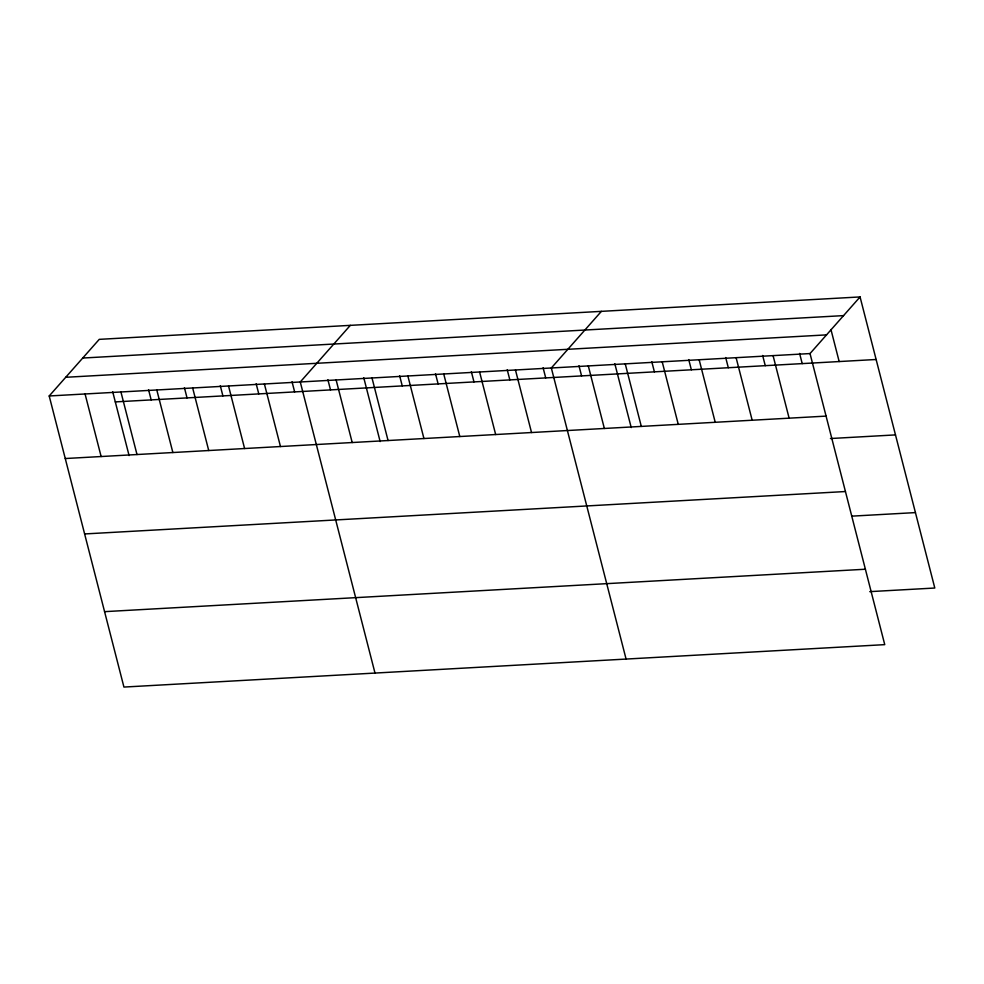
<?xml version="1.0" encoding="UTF-8"?>
<svg xmlns="http://www.w3.org/2000/svg" width="984" height="984" viewBox="0 0 984 984"><rect width="100%" height="100%" fill="white"/><g stroke="black" fill="none" stroke-linecap="round" stroke-linejoin="round"><path stroke-width="1.48" d="M860.065 296.934L810.016 353.563L884.751 644.643L123.935 687.066L49.2 395.974L99.249 339.357L860.065 296.934L934.8 588.026L869.758 591.642M350.316 325.36L300.268 381.976L375.002 673.068M601.384 311.362L551.335 367.979L626.082 659.071M82.73 358.041L843.546 315.618M65.719 377.29L826.535 334.88M49.2 395.974L810.016 353.563M115.3 401.902L876.129 359.492M65.264 458.532L826.08 416.109M830.447 438.532L895.489 434.903M84.624 533.943L845.441 491.533M851.873 516.145L915.44 512.602M104.575 611.654L865.391 569.232M830.951 329.542L839.168 361.546M799.598 353.428L802.218 363.613M773.067 355.618L789.119 418.175M762.649 355.482L765.257 365.667M736.106 357.684L752.17 420.229M725.688 357.549L728.308 367.733M699.157 359.738L715.22 422.296M688.739 359.603L691.358 369.787M662.207 361.804L678.259 424.362M651.789 361.669L654.397 371.854M625.246 363.859L641.31 426.416M614.828 363.723L631.224 427.573M588.297 365.925L604.361 428.483M578.961 365.728L581.581 375.913M543.094 367.733L545.714 377.905M515.468 369.984L531.532 432.542M507.227 369.726L509.847 379.91M479.602 371.989L495.665 434.534M471.361 371.731L473.981 381.915M443.735 373.981L459.799 436.539M435.494 373.723L438.114 383.908M407.868 375.986L423.932 438.532M399.627 375.728L402.247 385.913M372.001 377.979L388.065 440.537M363.76 377.721L380.156 441.57M336.134 379.984L352.198 442.529M327.893 379.726L330.513 389.91M292.027 381.731L294.647 391.915M264.401 383.981L280.465 446.539M256.16 383.723L258.78 393.907M228.534 385.986L244.598 448.532M220.293 385.728L222.901 395.912M192.667 387.979L208.731 450.537M184.426 387.721L187.034 397.905M156.8 389.984L172.864 452.529M148.559 389.726L151.167 399.91M120.934 391.976L136.997 454.534M112.693 391.73L129.089 455.567M85.067 393.981L101.131 456.539"/></g></svg>
